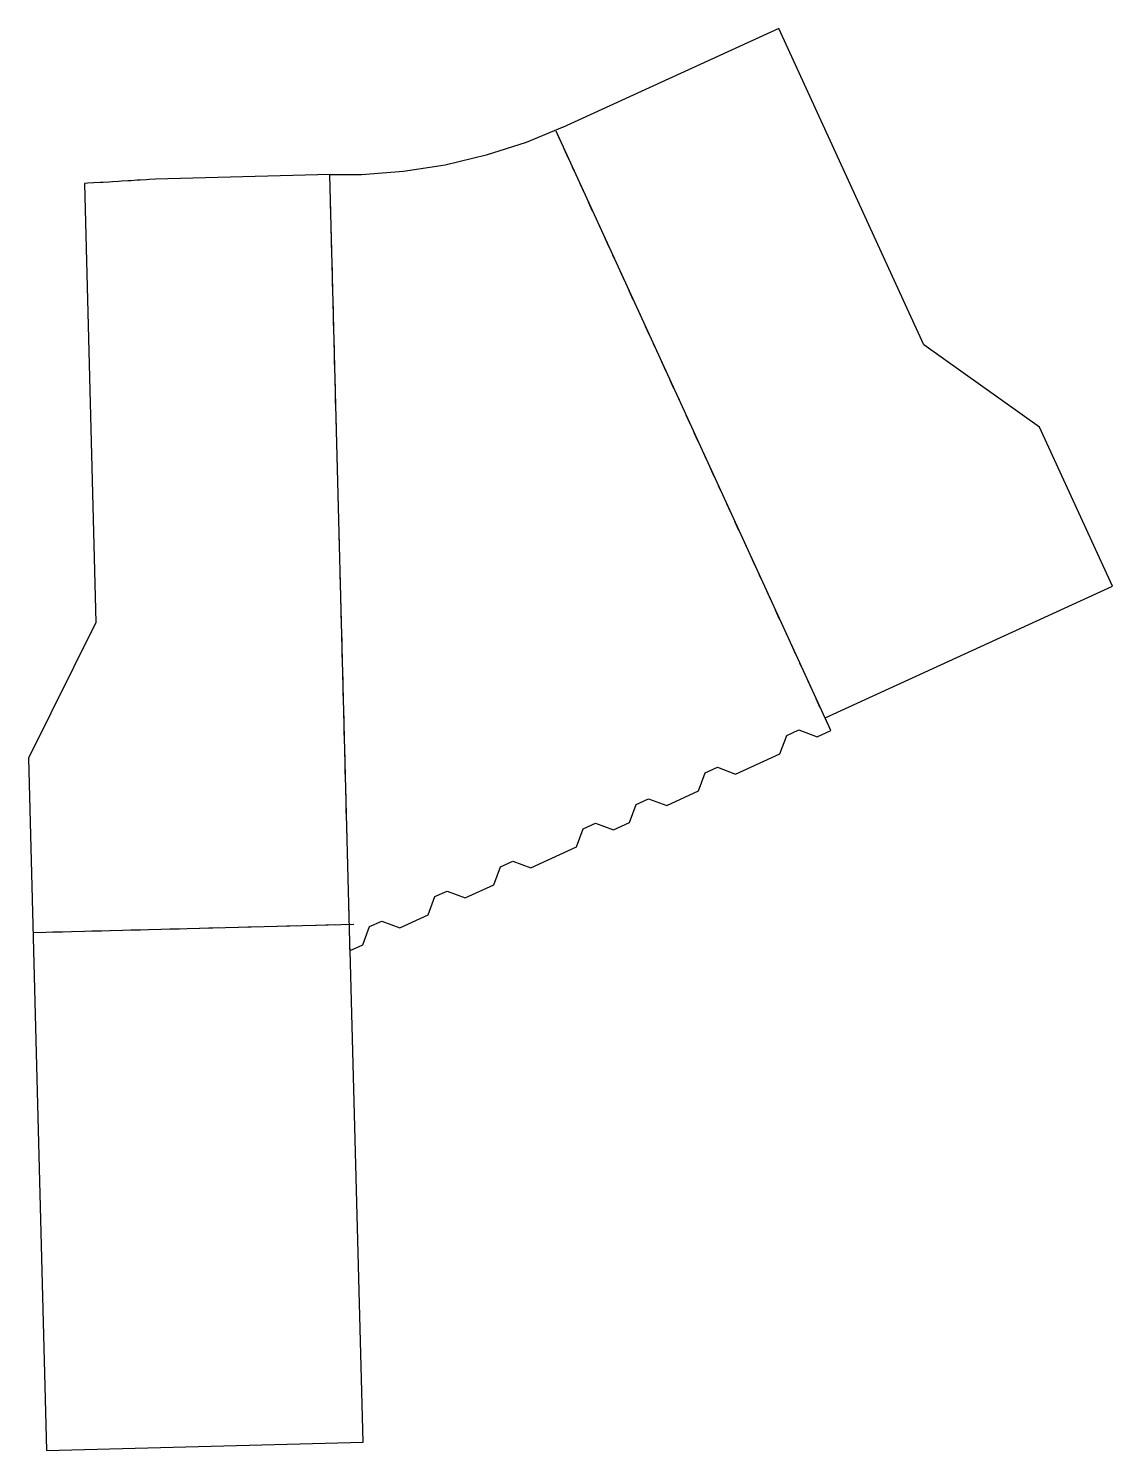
# Model space of a CAD drawing. Header units: metres. Extents: x 0 to 333, y 0 to 437.
import ezdxf

# ---------------------------------------------------------------- set-up
doc = ezdxf.new("R2010")
doc.units = ezdxf.units.M

msp = doc.modelspace()

# ---------------------------------------------------------------- linework, layer by layer
at = {"layer": 'CUT'}
msp.add_lwpolyline([(-0.07546, 212.87205), (5.47448, -0.07693), (102.79572, 2.45949), (98.85402, 153.70097), (102.69893, 155.4625), (104.76792, 161.0302), (108.52978, 162.75367), (114.09748, 160.68469), (122.82087, 164.68127), (124.88986, 170.24897), (128.65172, 171.97245), (134.21942, 169.90347), (142.94282, 173.90005), (145.0118, 179.46775), (148.77366, 181.19123), (154.34136, 179.12225), (168.39844, 185.56243), (170.46743, 191.13014), (174.22928, 192.85361), (179.79699, 190.78463), (184.71675, 193.0386), (186.78574, 198.6063), (190.5476, 200.32978), (196.1153, 198.26079), (205.89383, 202.74078), (207.96282, 208.30848), (211.72468, 210.03196), (217.29238, 207.96298), (230.94333, 214.2171), (233.01232, 219.7848), (236.77417, 221.50828), (242.34187, 219.43929), (246.55211, 221.36819), (244.80275, 225.18654), (333.17404, 265.67345), (310.74515, 314.62926), (275.17428, 339.89445), (230.58277, 437.2249), (164.04077, 406.73898), (164.02667, 406.77141), (152.89989, 402.19051), (140.58932, 398.21393), (128.00599, 395.21008), (115.22664, 393.19728), (102.32919, 392.1878), (92.63851, 392.1878), (92.6363, 392.27245), (38.96699, 390.8737), (37.07449, 390.7547), (36.12892, 390.6955), (34.23774, 390.57758), (33.29213, 390.51886), (31.40089, 390.40191), (30.45525, 390.34367), (28.56394, 390.22767), (27.61827, 390.1699), (25.7269, 390.05483), (24.7812, 389.99752), (22.88976, 389.88336), (21.94403, 389.8265), (20.05254, 389.71323), (18.16101, 389.60054), (17.1428, 389.54011), (20.66195, 254.51183), (-0.07546, 212.87205)], close=True, dxfattribs=at)
at = {"layer": 'SCORE'}
for p, q in [((162.0074, 405.7249), (163.25694, 402.99751)), ((164.50649, 400.27012), (165.75603, 397.54274)), ((167.00557, 394.81535), (168.25511, 392.08796)), ((92.71657, 386.31387), (92.63841, 389.31286)), ((169.50465, 389.36057), (170.75419, 386.63318)), ((92.87289, 380.31591), (92.79473, 383.31489)), ((172.00373, 383.90579), (173.25327, 381.17841)), ((93.02921, 374.31795), (92.95105, 377.31693)), ((174.50281, 378.45102), (175.75235, 375.72363)), ((177.0019, 372.99624), (178.25144, 370.26885)), ((93.18553, 368.31998), (93.10737, 371.31897)), ((179.50098, 367.54146), (180.75052, 364.81408)), ((93.34185, 362.32202), (93.26369, 365.321)), ((93.49818, 356.32406), (93.42001, 359.32304)), ((182.00006, 362.08669), (183.2496, 359.3593)), ((184.49914, 356.63191), (185.74868, 353.90452)), ((93.6545, 350.32609), (93.57634, 353.32508)), ((186.99822, 351.17713), (188.24776, 348.44975)), ((93.81082, 344.32813), (93.73266, 347.32711)), ((189.4973, 345.72236), (190.74685, 342.99497)), ((93.96714, 338.33017), (93.88898, 341.32915)), ((191.99639, 340.26758), (193.24593, 337.54019)), ((94.12346, 332.3322), (94.0453, 335.33119)), ((194.49547, 334.8128), (195.74501, 332.08542)), ((94.27978, 326.33424), (94.20162, 329.33322)), ((196.99455, 329.35803), (198.24409, 326.63064)), ((199.49363, 323.90325), (200.74317, 321.17586)), ((94.4361, 320.33628), (94.35794, 323.33526)), ((94.59242, 314.33831), (94.51426, 317.3373)), ((201.99271, 318.44847), (203.24226, 315.72108)), ((94.74874, 308.34035), (94.67058, 311.33933)), ((204.4918, 312.9937), (205.74134, 310.26631)), ((206.99088, 307.53892), (208.24042, 304.81153)), ((94.90506, 302.34239), (94.8269, 305.34137)), ((209.48996, 302.08414), (210.7395, 299.35675)), ((95.06138, 296.34442), (94.98322, 299.34341)), ((95.2177, 290.34646), (95.13954, 293.34544)), ((211.98904, 296.62937), (213.23858, 293.90198)), ((214.48812, 291.17459), (215.73766, 288.4472)), ((95.37402, 284.3485), (95.29586, 287.34748)), ((216.98721, 285.71981), (218.23675, 282.99242)), ((95.53034, 278.35053), (95.45218, 281.34952)), ((219.48629, 280.26504), (220.73583, 277.53765)), ((95.68666, 272.35257), (95.6085, 275.35155)), ((221.98537, 274.81026), (223.23491, 272.08287)), ((95.84299, 266.35461), (95.76482, 269.35359)), ((224.48445, 269.35548), (225.73399, 266.62809)), ((95.99931, 260.35664), (95.92115, 263.35563)), ((226.98353, 263.90071), (228.23307, 261.17332)), ((229.48262, 258.44593), (230.73216, 255.71854)), ((96.15563, 254.35868), (96.07747, 257.35766)), ((96.31195, 248.36072), (96.23379, 251.3597)), ((231.9817, 252.99115), (233.23124, 250.26376)), ((96.46827, 242.36275), (96.39011, 245.36174)), ((234.48078, 247.53638), (235.73032, 244.80899)), ((236.97986, 242.0816), (238.2294, 239.35421)), ((96.62459, 236.36479), (96.54643, 239.36377)), ((239.47894, 236.62682), (240.72848, 233.89943)), ((96.78091, 230.36683), (96.70275, 233.36581)), ((241.97803, 231.17204), (243.22757, 228.44466)), ((96.93723, 224.36886), (96.85907, 227.36785)), ((244.47711, 225.71727), (245.72665, 222.98988)), ((97.09355, 218.3709), (97.01539, 221.36988)), ((97.24987, 212.37294), (97.17171, 215.37192)), ((97.40619, 206.37497), (97.32803, 209.37396)), ((97.56251, 200.37701), (97.48435, 203.37599)), ((97.71883, 194.37905), (97.64067, 197.37803)), ((97.87515, 188.38108), (97.79699, 191.38007)), ((98.03147, 182.38312), (97.95331, 185.3821)), ((98.18779, 176.38516), (98.10963, 179.38414)), ((98.34412, 170.38719), (98.26596, 173.38618)), ((98.50044, 164.38923), (98.42228, 167.38821)), ((1.39753, 159.23245), (4.39652, 159.31061)), ((7.3955, 159.38877), (10.39448, 159.46693)), ((13.39346, 159.54509), (16.39244, 159.62325)), ((19.39142, 159.70141), (22.39041, 159.77958)), ((25.38939, 159.85774), (28.38837, 159.9359)), ((31.38735, 160.01406), (34.38633, 160.09222)), ((37.38531, 160.17038), (40.3843, 160.24854)), ((43.38328, 160.3267), (46.38226, 160.40486)), ((49.38124, 160.48302), (52.38022, 160.56118)), ((55.3792, 160.63934), (58.37819, 160.7175)), ((61.37717, 160.79566), (64.37615, 160.87382)), ((67.37513, 160.95198), (70.37411, 161.03014)), ((73.37309, 161.1083), (76.37208, 161.18646)), ((79.37106, 161.26462), (82.37004, 161.34278)), ((85.36902, 161.42094), (88.368, 161.4991)), ((91.36698, 161.57726), (94.36597, 161.65542)), ((97.36495, 161.73358), (99.94336, 161.80078)), ((98.65676, 158.39127), (98.5786, 161.39025)), ((98.81308, 152.3933), (98.73492, 155.39229))]:
    msp.add_line(p, q, dxfattribs=at)
at = {"layer": 'SCORE2'}
for p, q in [((162.0074, 405.7249), (246.45269, 221.40514)), ((98.81308, 152.3933), (92.56328, 392.19552)), ((1.39753, 159.23245), (99.94336, 161.80078))]:
    msp.add_line(p, q, dxfattribs=at)

doc.saveas('drawing.dxf')
